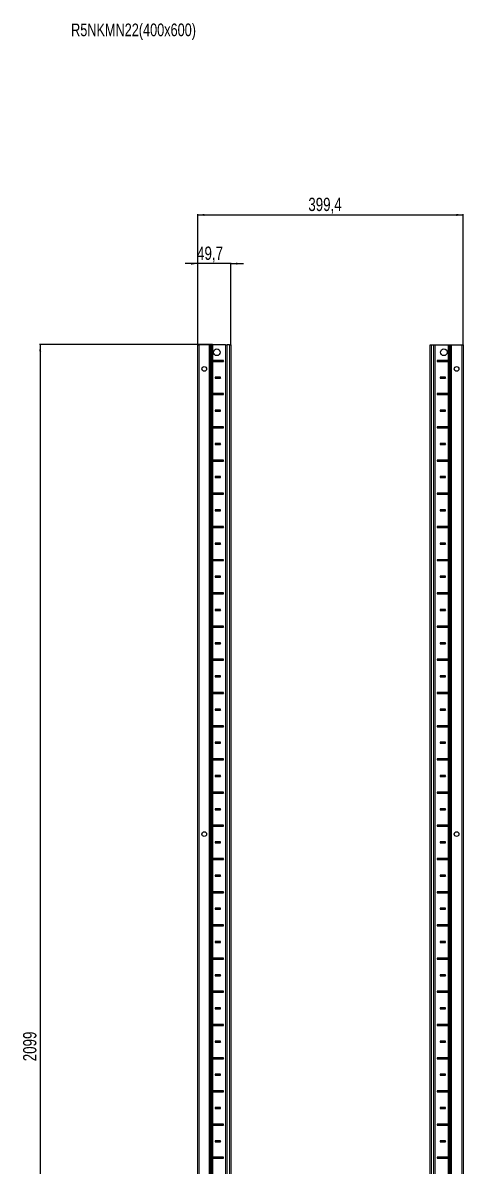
# Model space of a CAD drawing. Header units: millimetres. Extents: x -250 to 4825, y -1847 to 1577.
# Drawn here: x -250 to 412, y -144 to 1577 of the extents above; entities that cross this region are included whole.
import ezdxf

# ---------------------------------------------------------------- set-up
doc = ezdxf.new("R2010")
doc.units = ezdxf.units.MM
doc.layers.add('FORMAT', color=7, linetype='Continuous')
doc.styles.add('SLDTEXTSTYLE0', font='TXT', dxfattribs={"width": 0.75})
doc.dimstyles.new('SLDDIMSTYLE0', dxfattribs={"dimtxt": 20, "dimasz": 10, "dimexe": 0, "dimexo": 0.0625, "dimgap": 5, "dimtad": 2, "dimdec": 1, "dimrnd": 1e-09, "dimzin": 12, "dimdsep": 46, "dimtxsty": 'SLDTEXTSTYLE0', "dimsah": 1, "dimcen": 0.09, "dimadec": 0, "dimazin": 3, "dimtfac": 1, "dimtofl": 0, "dimtmove": 0, "dimatfit": 3, "dimfxl": 0, "dimfrac": 2, "dimtolj": 1, "dimtzin": 12, "dimarcsym": 0})
doc.dimstyles.new('SLDDIMSTYLE1', dxfattribs={"dimtxt": 20, "dimasz": 10, "dimexe": 0, "dimexo": 0.0625, "dimgap": 5, "dimtad": 2, "dimdec": 1, "dimrnd": 1e-09, "dimzin": 12, "dimdsep": 46, "dimtxsty": 'SLDTEXTSTYLE0', "dimsah": 1, "dimcen": 0.09, "dimadec": 0, "dimazin": 3, "dimtfac": 1, "dimtmove": 0, "dimatfit": 0, "dimfxl": 0, "dimfrac": 2, "dimtolj": 1, "dimtzin": 12, "dimarcsym": 0})

# ---------------------------------------------------------------- blocks, each defined once
blk = doc.blocks.new('_D')
at = {"layer": 'FORMAT'}
for p, q in [((35.2, 1092.8), (-225.3, 1092.8)), ((-224.3, 1092.8), (-224.3, -1006.2)), ((35.2, -1006.2), (-225.3, -1006.2))]:
    blk.add_line(p, q, dxfattribs=at)
for points in [[(-224.3, 1092.8), (-225.9, 1082.8), (-222.8, 1082.8)], [(-224.3, -1006.2), (-222.8, -996.2), (-225.9, -996.2)]]:
    blk.add_solid(points, dxfattribs=at)
at = {"layer": 'FORMAT', "insert": (-250.1, 13.7), "char_height": 20, "attachment_point": 1, "rotation": 90, "style": 'SLDTEXTSTYLE0'}
blk.add_mtext('2099', dxfattribs=at)
blk = doc.blocks.new('_D_1')
at = {"layer": 'FORMAT'}
for p, q in [((12.8, 1092.8), (12.8, 1289.2)), ((12.8, 1288.2), (412.2, 1288.2)), ((412.2, 1092.8), (412.2, 1289.2))]:
    blk.add_line(p, q, dxfattribs=at)
for points in [[(12.8, 1288.2), (22.8, 1286.6), (22.8, 1289.7)], [(412.2, 1288.2), (402.2, 1289.7), (402.2, 1286.6)]]:
    blk.add_solid(points, dxfattribs=at)
at = {"layer": 'FORMAT', "insert": (179.2, 1314), "char_height": 20, "attachment_point": 1, "style": 'SLDTEXTSTYLE0'}
blk.add_mtext('399,4', dxfattribs=at)
blk = doc.blocks.new('_D_2')
at = {"layer": 'FORMAT'}
for p, q in [((12.8, 1214.8), (-6.4, 1214.8)), ((12.8, 1092.8), (12.8, 1215.8)), ((62.5, 1214.8), (12.8, 1214.8)), ((62.5, 1092.8), (62.5, 1215.8)), ((62.5, 1214.8), (81.7, 1214.8))]:
    blk.add_line(p, q, dxfattribs=at)
for points in [[(12.8, 1214.8), (2.8, 1216.3), (2.8, 1213.2)], [(62.5, 1214.8), (72.5, 1213.2), (72.5, 1216.3)]]:
    blk.add_solid(points, dxfattribs=at)
at = {"layer": 'FORMAT', "insert": (11.8, 1240.5), "char_height": 20, "attachment_point": 1, "style": 'SLDTEXTSTYLE0'}
blk.add_mtext('49,7', dxfattribs=at)

msp = doc.modelspace()

# ---------------------------------------------------------------- linework, layer by layer
at = {"color": 7, "linetype": 'Continuous', "lineweight": 25}
for p, q in [((12.79, -1006.24), (12.79, 1092.76)), ((12.79, 1092.76), (14.79, 1092.76)), ((30.14, 1092.76), (14.79, 1092.76)), ((30.14, 1092.76), (30.79, 1092.76)), ((30.79, -1006.24), (30.79, 1092.76)), ((30.79, 1092.76), (31.38, 1092.76)), ((32.58, 1092.76), (31.38, 1092.76)), ((32.58, -1006.24), (32.58, 1092.76)), ((32.62, 1092.76), (32.58, 1092.76)), ((32.62, -1006.24), (32.62, 1092.76)), ((33.82, 1092.76), (32.62, 1092.76)), ((33.82, 1092.76), (35.24, 1092.76)), ((54.64, 1092.76), (35.24, 1092.76)), ((54.64, 1092.76), (55.29, 1092.76)), ((55.29, -1006.24), (55.29, 1092.76)), ((55.29, 1092.76), (57.29, 1092.76)), ((60.49, 1092.76), (57.29, 1092.76)), ((60.49, 1092.76), (62.49, 1092.76)), ((62.49, 1092.76), (62.49, -1006.24)), ((362.49, -1006.24), (362.49, 1092.76)), ((362.49, 1092.76), (364.49, 1092.76)), ((364.49, 1092.76), (367.69, 1092.76)), ((367.69, 1092.76), (369.69, 1092.76)), ((369.69, 1092.76), (369.69, -1006.24)), ((369.69, 1092.76), (370.34, 1092.76)), ((370.34, 1092.76), (389.74, 1092.76)), ((389.74, 1092.76), (391.16, 1092.76)), ((391.16, 1092.76), (392.36, 1092.76)), ((392.36, 1092.76), (392.36, -1006.24)), ((392.36, 1092.76), (392.4, 1092.76)), ((392.4, 1092.76), (392.4, -1006.24)), ((392.4, 1092.76), (393.6, 1092.76)), ((393.6, 1092.76), (394.19, 1092.76)), ((394.19, 1092.76), (394.19, -1006.24)), ((394.19, 1092.76), (394.84, 1092.76)), ((394.84, 1092.76), (410.19, 1092.76)), ((410.19, 1092.76), (412.19, 1092.76)), ((412.19, 1092.76), (412.19, -1006.24)), ((34.75, 1068.9), (34.75, 1067.61)), ((35.39, 1068.26), (34.75, 1068.9)), ((35.39, 1068.26), (34.75, 1067.61)), ((51.64, 1069.01), (35.24, 1069.01)), ((35.24, 1067.51), (51.64, 1067.51)), ((50.89, 1068.26), (35.39, 1068.26)), ((50.89, 1068.26), (51.64, 1069.01)), ((50.89, 1068.26), (51.64, 1067.51)), ((51.64, 1067.51), (51.64, 1069.01)), ((374.09, 1068.26), (373.34, 1069.01)), ((389.74, 1069.01), (373.34, 1069.01)), ((373.34, 1069.01), (373.34, 1067.51)), ((374.09, 1068.26), (373.34, 1067.51)), ((373.34, 1067.51), (389.74, 1067.51)), ((374.09, 1068.26), (389.59, 1068.26)), ((389.59, 1068.26), (390.23, 1068.9)), ((389.59, 1068.26), (390.23, 1067.61)), ((390.23, 1067.61), (390.23, 1068.9)), ((47.14, 1044.01), (39.14, 1044.01)), ((39.14, 1044.01), (39.14, 1042.51)), ((39.89, 1043.26), (39.14, 1044.01)), ((39.89, 1043.26), (39.14, 1042.51)), ((39.14, 1042.51), (47.14, 1042.51)), ((46.39, 1043.26), (39.89, 1043.26)), ((46.39, 1043.26), (47.14, 1044.01)), ((46.39, 1043.26), (47.14, 1042.51)), ((47.14, 1042.51), (47.14, 1044.01)), ((378.59, 1043.26), (377.84, 1044.01)), ((377.84, 1044.01), (377.84, 1042.51)), ((385.84, 1044.01), (377.84, 1044.01)), ((378.59, 1043.26), (377.84, 1042.51)), ((377.84, 1042.51), (385.84, 1042.51)), ((378.59, 1043.26), (385.09, 1043.26)), ((385.09, 1043.26), (385.84, 1044.01)), ((385.09, 1043.26), (385.84, 1042.51)), ((385.84, 1042.51), (385.84, 1044.01)), ((34.75, 1018.9), (34.75, 1017.61)), ((35.39, 1018.26), (34.75, 1018.9)), ((35.39, 1018.26), (34.75, 1017.61)), ((51.64, 1019.01), (35.24, 1019.01)), ((35.24, 1017.51), (51.64, 1017.51)), ((50.89, 1018.26), (35.39, 1018.26)), ((50.89, 1018.26), (51.64, 1019.01)), ((50.89, 1018.26), (51.64, 1017.51)), ((51.64, 1017.51), (51.64, 1019.01)), ((374.09, 1018.26), (373.34, 1019.01)), ((389.74, 1019.01), (373.34, 1019.01)), ((373.34, 1019.01), (373.34, 1017.51)), ((374.09, 1018.26), (373.34, 1017.51)), ((373.34, 1017.51), (389.74, 1017.51)), ((374.09, 1018.26), (389.59, 1018.26)), ((389.59, 1018.26), (390.23, 1018.9)), ((389.59, 1018.26), (390.23, 1017.61)), ((390.23, 1017.61), (390.23, 1018.9)), ((47.14, 994.01), (39.14, 994.01)), ((39.14, 994.01), (39.14, 992.51)), ((39.89, 993.26), (39.14, 994.01)), ((39.89, 993.26), (39.14, 992.51)), ((39.14, 992.51), (47.14, 992.51)), ((46.39, 993.26), (39.89, 993.26)), ((46.39, 993.26), (47.14, 994.01)), ((46.39, 993.26), (47.14, 992.51)), ((47.14, 992.51), (47.14, 994.01)), ((378.59, 993.26), (377.84, 994.01)), ((377.84, 994.01), (377.84, 992.51)), ((385.84, 994.01), (377.84, 994.01)), ((378.59, 993.26), (377.84, 992.51)), ((377.84, 992.51), (385.84, 992.51)), ((378.59, 993.26), (385.09, 993.26)), ((385.09, 993.26), (385.84, 994.01)), ((385.09, 993.26), (385.84, 992.51)), ((385.84, 992.51), (385.84, 994.01)), ((34.75, 968.9), (34.75, 967.61)), ((35.39, 968.26), (34.75, 968.9)), ((35.39, 968.26), (34.75, 967.61)), ((51.64, 969.01), (35.24, 969.01)), ((35.24, 967.51), (51.64, 967.51)), ((50.89, 968.26), (35.39, 968.26)), ((50.89, 968.26), (51.64, 969.01)), ((50.89, 968.26), (51.64, 967.51)), ((51.64, 967.51), (51.64, 969.01)), ((374.09, 968.26), (373.34, 969.01)), ((389.74, 969.01), (373.34, 969.01)), ((373.34, 969.01), (373.34, 967.51)), ((374.09, 968.26), (373.34, 967.51)), ((373.34, 967.51), (389.74, 967.51)), ((374.09, 968.26), (389.59, 968.26)), ((389.59, 968.26), (390.23, 968.9)), ((389.59, 968.26), (390.23, 967.61)), ((390.23, 967.61), (390.23, 968.9)), ((47.14, 944.01), (39.14, 944.01)), ((39.14, 944.01), (39.14, 942.51)), ((39.89, 943.26), (39.14, 944.01)), ((39.89, 943.26), (39.14, 942.51)), ((39.14, 942.51), (47.14, 942.51)), ((46.39, 943.26), (39.89, 943.26)), ((46.39, 943.26), (47.14, 944.01)), ((46.39, 943.26), (47.14, 942.51)), ((47.14, 942.51), (47.14, 944.01)), ((378.59, 943.26), (377.84, 944.01)), ((385.84, 944.01), (377.84, 944.01)), ((377.84, 944.01), (377.84, 942.51)), ((378.59, 943.26), (377.84, 942.51)), ((377.84, 942.51), (385.84, 942.51)), ((378.59, 943.26), (385.09, 943.26)), ((385.09, 943.26), (385.84, 944.01)), ((385.09, 943.26), (385.84, 942.51)), ((385.84, 942.51), (385.84, 944.01)), ((34.75, 918.9), (34.75, 917.61)), ((35.39, 918.26), (34.75, 918.9)), ((35.39, 918.26), (34.75, 917.61)), ((51.64, 919.01), (35.24, 919.01)), ((35.24, 917.51), (51.64, 917.51)), ((50.89, 918.26), (35.39, 918.26)), ((50.89, 918.26), (51.64, 919.01)), ((50.89, 918.26), (51.64, 917.51)), ((51.64, 917.51), (51.64, 919.01)), ((374.09, 918.26), (373.34, 919.01)), ((373.34, 919.01), (373.34, 917.51)), ((389.74, 919.01), (373.34, 919.01)), ((374.09, 918.26), (373.34, 917.51)), ((373.34, 917.51), (389.74, 917.51)), ((374.09, 918.26), (389.59, 918.26)), ((389.59, 918.26), (390.23, 918.9)), ((389.59, 918.26), (390.23, 917.61)), ((390.23, 917.61), (390.23, 918.9)), ((47.14, 894.01), (39.14, 894.01)), ((39.14, 894.01), (39.14, 892.51)), ((39.89, 893.26), (39.14, 894.01)), ((39.89, 893.26), (39.14, 892.51)), ((39.14, 892.51), (47.14, 892.51)), ((46.39, 893.26), (39.89, 893.26)), ((46.39, 893.26), (47.14, 894.01)), ((46.39, 893.26), (47.14, 892.51)), ((47.14, 892.51), (47.14, 894.01)), ((385.84, 894.01), (377.84, 894.01)), ((377.84, 894.01), (377.84, 892.51)), ((378.59, 893.26), (377.84, 894.01)), ((378.59, 893.26), (377.84, 892.51)), ((377.84, 892.51), (385.84, 892.51)), ((378.59, 893.26), (385.09, 893.26)), ((385.09, 893.26), (385.84, 894.01)), ((385.09, 893.26), (385.84, 892.51)), ((385.84, 892.51), (385.84, 894.01)), ((34.75, 868.9), (34.75, 867.61)), ((35.39, 868.26), (34.75, 868.9)), ((35.39, 868.26), (34.75, 867.61)), ((51.64, 869.01), (35.24, 869.01)), ((35.24, 867.51), (51.64, 867.51)), ((50.89, 868.26), (35.39, 868.26)), ((50.89, 868.26), (51.64, 869.01)), ((50.89, 868.26), (51.64, 867.51)), ((51.64, 867.51), (51.64, 869.01)), ((374.09, 868.26), (373.34, 869.01)), ((389.74, 869.01), (373.34, 869.01)), ((373.34, 869.01), (373.34, 867.51)), ((374.09, 868.26), (373.34, 867.51)), ((373.34, 867.51), (389.74, 867.51)), ((374.09, 868.26), (389.59, 868.26)), ((389.59, 868.26), (390.23, 868.9)), ((389.59, 868.26), (390.23, 867.61)), ((390.23, 867.61), (390.23, 868.9)), ((47.14, 844.01), (39.14, 844.01)), ((39.14, 844.01), (39.14, 842.51)), ((39.89, 843.26), (39.14, 844.01)), ((46.39, 843.26), (47.14, 844.01)), ((47.14, 842.51), (47.14, 844.01)), ((378.59, 843.26), (377.84, 844.01)), ((385.84, 844.01), (377.84, 844.01)), ((377.84, 844.01), (377.84, 842.51)), ((385.09, 843.26), (385.84, 844.01)), ((385.84, 842.51), (385.84, 844.01)), ((39.89, 843.26), (39.14, 842.51)), ((39.14, 842.51), (47.14, 842.51)), ((46.39, 843.26), (39.89, 843.26)), ((46.39, 843.26), (47.14, 842.51)), ((378.59, 843.26), (377.84, 842.51)), ((377.84, 842.51), (385.84, 842.51)), ((378.59, 843.26), (385.09, 843.26)), ((385.09, 843.26), (385.84, 842.51)), ((34.75, 818.9), (34.75, 817.61)), ((35.39, 818.26), (34.75, 818.9)), ((35.39, 818.26), (34.75, 817.61)), ((51.64, 819.01), (35.24, 819.01)), ((35.24, 817.51), (51.64, 817.51)), ((50.89, 818.26), (35.39, 818.26)), ((50.89, 818.26), (51.64, 819.01)), ((50.89, 818.26), (51.64, 817.51)), ((51.64, 817.51), (51.64, 819.01)), ((389.74, 819.01), (373.34, 819.01)), ((373.34, 819.01), (373.34, 817.51)), ((374.09, 818.26), (373.34, 819.01)), ((374.09, 818.26), (373.34, 817.51)), ((373.34, 817.51), (389.74, 817.51)), ((374.09, 818.26), (389.59, 818.26)), ((389.59, 818.26), (390.23, 818.9)), ((389.59, 818.26), (390.23, 817.61)), ((390.23, 817.61), (390.23, 818.9)), ((47.14, 794.01), (39.14, 794.01)), ((39.14, 794.01), (39.14, 792.51)), ((39.89, 793.26), (39.14, 794.01)), ((39.89, 793.26), (39.14, 792.51)), ((39.14, 792.51), (47.14, 792.51)), ((46.39, 793.26), (39.89, 793.26)), ((46.39, 793.26), (47.14, 794.01)), ((46.39, 793.26), (47.14, 792.51)), ((47.14, 792.51), (47.14, 794.01)), ((385.84, 794.01), (377.84, 794.01)), ((377.84, 794.01), (377.84, 792.51)), ((378.59, 793.26), (377.84, 794.01)), ((378.59, 793.26), (377.84, 792.51)), ((377.84, 792.51), (385.84, 792.51)), ((378.59, 793.26), (385.09, 793.26)), ((385.09, 793.26), (385.84, 794.01)), ((385.09, 793.26), (385.84, 792.51)), ((385.84, 792.51), (385.84, 794.01)), ((34.75, 768.9), (34.75, 767.61)), ((35.39, 768.26), (34.75, 768.9)), ((35.39, 768.26), (34.75, 767.61)), ((51.64, 769.01), (35.24, 769.01)), ((35.24, 767.51), (51.64, 767.51)), ((50.89, 768.26), (35.39, 768.26)), ((50.89, 768.26), (51.64, 769.01)), ((50.89, 768.26), (51.64, 767.51)), ((51.64, 767.51), (51.64, 769.01)), ((389.74, 769.01), (373.34, 769.01)), ((373.34, 769.01), (373.34, 767.51)), ((374.09, 768.26), (373.34, 769.01)), ((374.09, 768.26), (373.34, 767.51)), ((373.34, 767.51), (389.74, 767.51)), ((374.09, 768.26), (389.59, 768.26)), ((389.59, 768.26), (390.23, 768.9)), ((389.59, 768.26), (390.23, 767.61)), ((390.23, 767.61), (390.23, 768.9)), ((47.14, 744.01), (39.14, 744.01)), ((39.14, 744.01), (39.14, 742.51)), ((39.89, 743.26), (39.14, 744.01)), ((39.89, 743.26), (39.14, 742.51)), ((39.14, 742.51), (47.14, 742.51)), ((46.39, 743.26), (39.89, 743.26)), ((46.39, 743.26), (47.14, 744.01)), ((46.39, 743.26), (47.14, 742.51)), ((47.14, 742.51), (47.14, 744.01)), ((385.84, 744.01), (377.84, 744.01)), ((377.84, 744.01), (377.84, 742.51)), ((378.59, 743.26), (377.84, 744.01)), ((378.59, 743.26), (377.84, 742.51)), ((377.84, 742.51), (385.84, 742.51)), ((378.59, 743.26), (385.09, 743.26)), ((385.09, 743.26), (385.84, 744.01)), ((385.09, 743.26), (385.84, 742.51)), ((385.84, 742.51), (385.84, 744.01)), ((34.75, 718.9), (34.75, 717.61)), ((35.39, 718.26), (34.75, 718.9)), ((35.39, 718.26), (34.75, 717.61)), ((51.64, 719.01), (35.24, 719.01)), ((35.24, 717.51), (51.64, 717.51)), ((50.89, 718.26), (35.39, 718.26)), ((50.89, 718.26), (51.64, 719.01)), ((50.89, 718.26), (51.64, 717.51)), ((51.64, 717.51), (51.64, 719.01)), ((389.74, 719.01), (373.34, 719.01)), ((373.34, 719.01), (373.34, 717.51)), ((374.09, 718.26), (373.34, 719.01)), ((374.09, 718.26), (373.34, 717.51)), ((373.34, 717.51), (389.74, 717.51)), ((374.09, 718.26), (389.59, 718.26)), ((389.59, 718.26), (390.23, 718.9)), ((389.59, 718.26), (390.23, 717.61)), ((390.23, 717.61), (390.23, 718.9)), ((47.14, 694.01), (39.14, 694.01)), ((39.14, 694.01), (39.14, 692.51)), ((39.89, 693.26), (39.14, 694.01)), ((39.89, 693.26), (39.14, 692.51)), ((39.14, 692.51), (47.14, 692.51)), ((46.39, 693.26), (39.89, 693.26)), ((46.39, 693.26), (47.14, 694.01)), ((46.39, 693.26), (47.14, 692.51)), ((47.14, 692.51), (47.14, 694.01)), ((385.84, 694.01), (377.84, 694.01)), ((377.84, 694.01), (377.84, 692.51)), ((378.59, 693.26), (377.84, 694.01)), ((378.59, 693.26), (377.84, 692.51)), ((377.84, 692.51), (385.84, 692.51)), ((378.59, 693.26), (385.09, 693.26)), ((385.09, 693.26), (385.84, 694.01)), ((385.09, 693.26), (385.84, 692.51)), ((385.84, 692.51), (385.84, 694.01)), ((34.75, 668.9), (34.75, 667.61)), ((35.39, 668.26), (34.75, 668.9)), ((35.39, 668.26), (34.75, 667.61)), ((51.64, 669.01), (35.24, 669.01)), ((35.24, 667.51), (51.64, 667.51)), ((50.89, 668.26), (35.39, 668.26)), ((50.89, 668.26), (51.64, 669.01)), ((50.89, 668.26), (51.64, 667.51)), ((51.64, 667.51), (51.64, 669.01)), ((389.74, 669.01), (373.34, 669.01)), ((373.34, 669.01), (373.34, 667.51)), ((374.09, 668.26), (373.34, 669.01)), ((374.09, 668.26), (373.34, 667.51)), ((373.34, 667.51), (389.74, 667.51)), ((374.09, 668.26), (389.59, 668.26)), ((389.59, 668.26), (390.23, 668.9)), ((389.59, 668.26), (390.23, 667.61)), ((390.23, 667.61), (390.23, 668.9)), ((47.14, 644.01), (39.14, 644.01)), ((39.14, 644.01), (39.14, 642.51)), ((39.89, 643.26), (39.14, 644.01)), ((39.89, 643.26), (39.14, 642.51)), ((39.14, 642.51), (47.14, 642.51)), ((46.39, 643.26), (39.89, 643.26)), ((46.39, 643.26), (47.14, 644.01)), ((46.39, 643.26), (47.14, 642.51)), ((47.14, 642.51), (47.14, 644.01)), ((385.84, 644.01), (377.84, 644.01)), ((377.84, 644.01), (377.84, 642.51)), ((378.59, 643.26), (377.84, 644.01)), ((378.59, 643.26), (377.84, 642.51)), ((377.84, 642.51), (385.84, 642.51)), ((378.59, 643.26), (385.09, 643.26)), ((385.09, 643.26), (385.84, 644.01)), ((385.09, 643.26), (385.84, 642.51)), ((385.84, 642.51), (385.84, 644.01)), ((34.75, 618.9), (34.75, 617.61)), ((35.39, 618.26), (34.75, 618.9)), ((35.39, 618.26), (34.75, 617.61)), ((51.64, 619.01), (35.24, 619.01)), ((35.24, 617.51), (51.64, 617.51)), ((50.89, 618.26), (35.39, 618.26)), ((50.89, 618.26), (51.64, 619.01)), ((50.89, 618.26), (51.64, 617.51)), ((51.64, 617.51), (51.64, 619.01)), ((389.74, 619.01), (373.34, 619.01)), ((373.34, 619.01), (373.34, 617.51)), ((374.09, 618.26), (373.34, 619.01)), ((374.09, 618.26), (373.34, 617.51)), ((373.34, 617.51), (389.74, 617.51)), ((374.09, 618.26), (389.59, 618.26)), ((389.59, 618.26), (390.23, 618.9)), ((389.59, 618.26), (390.23, 617.61)), ((390.23, 617.61), (390.23, 618.9)), ((47.14, 594.01), (39.14, 594.01)), ((39.14, 594.01), (39.14, 592.51)), ((39.89, 593.26), (39.14, 594.01)), ((39.89, 593.26), (39.14, 592.51)), ((39.14, 592.51), (47.14, 592.51)), ((46.39, 593.26), (39.89, 593.26)), ((46.39, 593.26), (47.14, 594.01)), ((46.39, 593.26), (47.14, 592.51)), ((47.14, 592.51), (47.14, 594.01)), ((385.84, 594.01), (377.84, 594.01)), ((377.84, 594.01), (377.84, 592.51)), ((378.59, 593.26), (377.84, 594.01)), ((378.59, 593.26), (377.84, 592.51)), ((377.84, 592.51), (385.84, 592.51)), ((378.59, 593.26), (385.09, 593.26)), ((385.09, 593.26), (385.84, 594.01)), ((385.09, 593.26), (385.84, 592.51)), ((385.84, 592.51), (385.84, 594.01)), ((34.75, 568.9), (34.75, 567.61)), ((35.39, 568.26), (34.75, 568.9)), ((35.39, 568.26), (34.75, 567.61)), ((51.64, 569.01), (35.24, 569.01)), ((50.89, 568.26), (35.39, 568.26)), ((50.89, 568.26), (51.64, 569.01)), ((50.89, 568.26), (51.64, 567.51)), ((51.64, 567.51), (51.64, 569.01)), ((389.74, 569.01), (373.34, 569.01)), ((373.34, 569.01), (373.34, 567.51)), ((374.09, 568.26), (373.34, 569.01)), ((374.09, 568.26), (373.34, 567.51)), ((374.09, 568.26), (389.59, 568.26)), ((389.59, 568.26), (390.23, 568.9)), ((389.59, 568.26), (390.23, 567.61)), ((390.23, 567.61), (390.23, 568.9)), ((35.24, 567.51), (51.64, 567.51)), ((373.34, 567.51), (389.74, 567.51)), ((47.14, 544.01), (39.14, 544.01)), ((39.14, 544.01), (39.14, 542.51)), ((39.89, 543.26), (39.14, 544.01)), ((39.89, 543.26), (39.14, 542.51)), ((39.14, 542.51), (47.14, 542.51)), ((46.39, 543.26), (39.89, 543.26)), ((46.39, 543.26), (47.14, 544.01)), ((46.39, 543.26), (47.14, 542.51)), ((47.14, 542.51), (47.14, 544.01)), ((385.84, 544.01), (377.84, 544.01)), ((377.84, 544.01), (377.84, 542.51)), ((378.59, 543.26), (377.84, 544.01)), ((378.59, 543.26), (377.84, 542.51)), ((377.84, 542.51), (385.84, 542.51)), ((378.59, 543.26), (385.09, 543.26)), ((385.09, 543.26), (385.84, 544.01)), ((385.09, 543.26), (385.84, 542.51)), ((385.84, 542.51), (385.84, 544.01)), ((34.75, 518.9), (34.75, 517.61)), ((35.39, 518.26), (34.75, 518.9)), ((35.39, 518.26), (34.75, 517.61)), ((51.64, 519.01), (35.24, 519.01)), ((35.24, 517.51), (51.64, 517.51)), ((50.89, 518.26), (35.39, 518.26)), ((50.89, 518.26), (51.64, 519.01)), ((50.89, 518.26), (51.64, 517.51)), ((51.64, 517.51), (51.64, 519.01)), ((389.74, 519.01), (373.34, 519.01)), ((373.34, 519.01), (373.34, 517.51)), ((374.09, 518.26), (373.34, 519.01)), ((374.09, 518.26), (373.34, 517.51)), ((373.34, 517.51), (389.74, 517.51)), ((374.09, 518.26), (389.59, 518.26)), ((389.59, 518.26), (390.23, 518.9)), ((389.59, 518.26), (390.23, 517.61)), ((390.23, 517.61), (390.23, 518.9)), ((47.14, 494.01), (39.14, 494.01)), ((39.14, 494.01), (39.14, 492.51)), ((39.89, 493.26), (39.14, 494.01)), ((39.89, 493.26), (39.14, 492.51)), ((39.14, 492.51), (47.14, 492.51)), ((46.39, 493.26), (39.89, 493.26)), ((46.39, 493.26), (47.14, 494.01)), ((46.39, 493.26), (47.14, 492.51)), ((47.14, 492.51), (47.14, 494.01)), ((385.84, 494.01), (377.84, 494.01)), ((377.84, 494.01), (377.84, 492.51)), ((378.59, 493.26), (377.84, 494.01)), ((378.59, 493.26), (377.84, 492.51)), ((377.84, 492.51), (385.84, 492.51)), ((378.59, 493.26), (385.09, 493.26)), ((385.09, 493.26), (385.84, 494.01)), ((385.09, 493.26), (385.84, 492.51)), ((385.84, 492.51), (385.84, 494.01)), ((34.75, 468.9), (34.75, 467.61)), ((35.39, 468.26), (34.75, 468.9)), ((35.39, 468.26), (34.75, 467.61)), ((51.64, 469.01), (35.24, 469.01)), ((35.24, 467.51), (51.64, 467.51)), ((50.89, 468.26), (35.39, 468.26)), ((50.89, 468.26), (51.64, 469.01)), ((50.89, 468.26), (51.64, 467.51)), ((51.64, 467.51), (51.64, 469.01)), ((389.74, 469.01), (373.34, 469.01)), ((373.34, 469.01), (373.34, 467.51)), ((374.09, 468.26), (373.34, 469.01)), ((374.09, 468.26), (373.34, 467.51)), ((373.34, 467.51), (389.74, 467.51)), ((374.09, 468.26), (389.59, 468.26)), ((389.59, 468.26), (390.23, 468.9)), ((389.59, 468.26), (390.23, 467.61)), ((390.23, 467.61), (390.23, 468.9)), ((47.14, 444.01), (39.14, 444.01)), ((39.14, 444.01), (39.14, 442.51)), ((39.89, 443.26), (39.14, 444.01)), ((39.89, 443.26), (39.14, 442.51)), ((39.14, 442.51), (47.14, 442.51)), ((46.39, 443.26), (39.89, 443.26)), ((46.39, 443.26), (47.14, 444.01)), ((46.39, 443.26), (47.14, 442.51)), ((47.14, 442.51), (47.14, 444.01)), ((385.84, 444.01), (377.84, 444.01)), ((377.84, 444.01), (377.84, 442.51)), ((378.59, 443.26), (377.84, 444.01)), ((378.59, 443.26), (377.84, 442.51)), ((377.84, 442.51), (385.84, 442.51)), ((378.59, 443.26), (385.09, 443.26)), ((385.09, 443.26), (385.84, 444.01)), ((385.09, 443.26), (385.84, 442.51)), ((385.84, 442.51), (385.84, 444.01)), ((34.75, 418.9), (34.75, 417.61)), ((35.39, 418.26), (34.75, 418.9)), ((35.39, 418.26), (34.75, 417.61)), ((51.64, 419.01), (35.24, 419.01)), ((35.24, 417.51), (51.64, 417.51)), ((50.89, 418.26), (35.39, 418.26)), ((50.89, 418.26), (51.64, 419.01)), ((50.89, 418.26), (51.64, 417.51)), ((51.64, 417.51), (51.64, 419.01)), ((389.74, 419.01), (373.34, 419.01)), ((373.34, 419.01), (373.34, 417.51)), ((374.09, 418.26), (373.34, 419.01)), ((374.09, 418.26), (373.34, 417.51)), ((373.34, 417.51), (389.74, 417.51)), ((374.09, 418.26), (389.59, 418.26)), ((389.59, 418.26), (390.23, 418.9)), ((389.59, 418.26), (390.23, 417.61)), ((390.23, 417.61), (390.23, 418.9)), ((47.14, 394.01), (39.14, 394.01)), ((39.14, 394.01), (39.14, 392.51)), ((39.89, 393.26), (39.14, 394.01)), ((39.89, 393.26), (39.14, 392.51)), ((39.14, 392.51), (47.14, 392.51)), ((46.39, 393.26), (39.89, 393.26)), ((46.39, 393.26), (47.14, 394.01)), ((46.39, 393.26), (47.14, 392.51)), ((47.14, 392.51), (47.14, 394.01)), ((385.84, 394.01), (377.84, 394.01)), ((377.84, 394.01), (377.84, 392.51)), ((378.59, 393.26), (377.84, 394.01)), ((378.59, 393.26), (377.84, 392.51)), ((377.84, 392.51), (385.84, 392.51)), ((378.59, 393.26), (385.09, 393.26)), ((385.09, 393.26), (385.84, 394.01)), ((385.09, 393.26), (385.84, 392.51)), ((385.84, 392.51), (385.84, 394.01)), ((34.75, 368.9), (34.75, 367.61)), ((35.39, 368.26), (34.75, 368.9)), ((35.39, 368.26), (34.75, 367.61)), ((51.64, 369.01), (35.24, 369.01)), ((35.24, 367.51), (51.64, 367.51)), ((50.89, 368.26), (35.39, 368.26)), ((50.89, 368.26), (51.64, 369.01)), ((50.89, 368.26), (51.64, 367.51)), ((51.64, 367.51), (51.64, 369.01)), ((389.74, 369.01), (373.34, 369.01)), ((373.34, 369.01), (373.34, 367.51)), ((374.09, 368.26), (373.34, 369.01)), ((374.09, 368.26), (373.34, 367.51)), ((373.34, 367.51), (389.74, 367.51)), ((374.09, 368.26), (389.59, 368.26)), ((389.59, 368.26), (390.23, 368.9)), ((389.59, 368.26), (390.23, 367.61)), ((390.23, 367.61), (390.23, 368.9)), ((47.14, 344.01), (39.14, 344.01)), ((39.14, 344.01), (39.14, 342.51)), ((39.89, 343.26), (39.14, 344.01)), ((39.89, 343.26), (39.14, 342.51)), ((39.14, 342.51), (47.14, 342.51)), ((46.39, 343.26), (39.89, 343.26)), ((46.39, 343.26), (47.14, 344.01)), ((46.39, 343.26), (47.14, 342.51)), ((47.14, 342.51), (47.14, 344.01)), ((385.84, 344.01), (377.84, 344.01)), ((377.84, 344.01), (377.84, 342.51)), ((378.59, 343.26), (377.84, 344.01)), ((378.59, 343.26), (377.84, 342.51)), ((377.84, 342.51), (385.84, 342.51)), ((378.59, 343.26), (385.09, 343.26)), ((385.09, 343.26), (385.84, 344.01)), ((385.09, 343.26), (385.84, 342.51)), ((385.84, 342.51), (385.84, 344.01)), ((34.75, 318.9), (34.75, 317.61)), ((35.39, 318.26), (34.75, 318.9)), ((35.39, 318.26), (34.75, 317.61)), ((51.64, 319.01), (35.24, 319.01)), ((35.24, 317.51), (51.64, 317.51)), ((50.89, 318.26), (35.39, 318.26)), ((50.89, 318.26), (51.64, 319.01)), ((50.89, 318.26), (51.64, 317.51)), ((51.64, 317.51), (51.64, 319.01)), ((389.74, 319.01), (373.34, 319.01)), ((373.34, 319.01), (373.34, 317.51)), ((374.09, 318.26), (373.34, 319.01)), ((374.09, 318.26), (373.34, 317.51)), ((373.34, 317.51), (389.74, 317.51)), ((374.09, 318.26), (389.59, 318.26)), ((389.59, 318.26), (390.23, 318.9)), ((389.59, 318.26), (390.23, 317.61)), ((390.23, 317.61), (390.23, 318.9)), ((47.14, 294.01), (39.14, 294.01)), ((39.14, 294.01), (39.14, 292.51)), ((39.89, 293.26), (39.14, 294.01)), ((39.89, 293.26), (39.14, 292.51)), ((46.39, 293.26), (39.89, 293.26)), ((46.39, 293.26), (47.14, 294.01)), ((46.39, 293.26), (47.14, 292.51)), ((47.14, 292.51), (47.14, 294.01)), ((385.84, 294.01), (377.84, 294.01)), ((377.84, 294.01), (377.84, 292.51)), ((378.59, 293.26), (377.84, 294.01)), ((378.59, 293.26), (377.84, 292.51)), ((378.59, 293.26), (385.09, 293.26)), ((385.09, 293.26), (385.84, 294.01)), ((385.09, 293.26), (385.84, 292.51)), ((385.84, 292.51), (385.84, 294.01)), ((39.14, 292.51), (47.14, 292.51)), ((377.84, 292.51), (385.84, 292.51)), ((34.75, 268.9), (34.75, 267.61)), ((35.39, 268.26), (34.75, 268.9)), ((35.39, 268.26), (34.75, 267.61)), ((51.64, 269.01), (35.24, 269.01)), ((35.24, 267.51), (51.64, 267.51)), ((50.89, 268.26), (35.39, 268.26)), ((50.89, 268.26), (51.64, 269.01)), ((50.89, 268.26), (51.64, 267.51)), ((51.64, 267.51), (51.64, 269.01)), ((389.74, 269.01), (373.34, 269.01)), ((373.34, 269.01), (373.34, 267.51)), ((374.09, 268.26), (373.34, 269.01)), ((374.09, 268.26), (373.34, 267.51)), ((373.34, 267.51), (389.74, 267.51)), ((374.09, 268.26), (389.59, 268.26)), ((389.59, 268.26), (390.23, 268.9)), ((389.59, 268.26), (390.23, 267.61)), ((390.23, 267.61), (390.23, 268.9)), ((47.14, 244.01), (39.14, 244.01)), ((39.14, 244.01), (39.14, 242.51)), ((39.89, 243.26), (39.14, 244.01)), ((39.89, 243.26), (39.14, 242.51)), ((39.14, 242.51), (47.14, 242.51)), ((46.39, 243.26), (39.89, 243.26)), ((46.39, 243.26), (47.14, 244.01)), ((46.39, 243.26), (47.14, 242.51)), ((47.14, 242.51), (47.14, 244.01)), ((385.84, 244.01), (377.84, 244.01)), ((377.84, 244.01), (377.84, 242.51)), ((378.59, 243.26), (377.84, 244.01)), ((378.59, 243.26), (377.84, 242.51)), ((377.84, 242.51), (385.84, 242.51)), ((378.59, 243.26), (385.09, 243.26)), ((385.09, 243.26), (385.84, 244.01)), ((385.09, 243.26), (385.84, 242.51)), ((385.84, 242.51), (385.84, 244.01)), ((34.75, 218.9), (34.75, 217.61)), ((35.39, 218.26), (34.75, 218.9)), ((35.39, 218.26), (34.75, 217.61)), ((51.64, 219.01), (35.24, 219.01)), ((35.24, 217.51), (51.64, 217.51)), ((50.89, 218.26), (35.39, 218.26)), ((50.89, 218.26), (51.64, 219.01)), ((50.89, 218.26), (51.64, 217.51)), ((51.64, 217.51), (51.64, 219.01)), ((389.74, 219.01), (373.34, 219.01)), ((373.34, 219.01), (373.34, 217.51)), ((374.09, 218.26), (373.34, 219.01)), ((374.09, 218.26), (373.34, 217.51)), ((373.34, 217.51), (389.74, 217.51)), ((374.09, 218.26), (389.59, 218.26)), ((389.59, 218.26), (390.23, 218.9)), ((389.59, 218.26), (390.23, 217.61)), ((390.23, 217.61), (390.23, 218.9)), ((47.14, 194.01), (39.14, 194.01)), ((39.14, 194.01), (39.14, 192.51)), ((39.89, 193.26), (39.14, 194.01)), ((39.89, 193.26), (39.14, 192.51)), ((39.14, 192.51), (47.14, 192.51)), ((46.39, 193.26), (39.89, 193.26)), ((46.39, 193.26), (47.14, 194.01)), ((46.39, 193.26), (47.14, 192.51)), ((47.14, 192.51), (47.14, 194.01)), ((385.84, 194.01), (377.84, 194.01)), ((377.84, 194.01), (377.84, 192.51)), ((378.59, 193.26), (377.84, 194.01)), ((378.59, 193.26), (377.84, 192.51)), ((377.84, 192.51), (385.84, 192.51)), ((378.59, 193.26), (385.09, 193.26)), ((385.09, 193.26), (385.84, 194.01)), ((385.09, 193.26), (385.84, 192.51)), ((385.84, 192.51), (385.84, 194.01)), ((34.75, 168.9), (34.75, 167.61)), ((35.39, 168.26), (34.75, 168.9)), ((35.39, 168.26), (34.75, 167.61)), ((51.64, 169.01), (35.24, 169.01)), ((35.24, 167.51), (51.64, 167.51)), ((50.89, 168.26), (35.39, 168.26)), ((50.89, 168.26), (51.64, 169.01)), ((50.89, 168.26), (51.64, 167.51)), ((51.64, 167.51), (51.64, 169.01)), ((389.74, 169.01), (373.34, 169.01)), ((373.34, 169.01), (373.34, 167.51)), ((374.09, 168.26), (373.34, 169.01)), ((374.09, 168.26), (373.34, 167.51)), ((373.34, 167.51), (389.74, 167.51)), ((374.09, 168.26), (389.59, 168.26)), ((389.59, 168.26), (390.23, 168.9)), ((389.59, 168.26), (390.23, 167.61)), ((390.23, 167.61), (390.23, 168.9)), ((47.14, 144.01), (39.14, 144.01)), ((39.14, 144.01), (39.14, 142.51)), ((39.89, 143.26), (39.14, 144.01)), ((39.89, 143.26), (39.14, 142.51)), ((39.14, 142.51), (47.14, 142.51)), ((46.39, 143.26), (39.89, 143.26)), ((46.39, 143.26), (47.14, 144.01)), ((46.39, 143.26), (47.14, 142.51)), ((47.14, 142.51), (47.14, 144.01)), ((385.84, 144.01), (377.84, 144.01)), ((377.84, 144.01), (377.84, 142.51)), ((378.59, 143.26), (377.84, 144.01)), ((378.59, 143.26), (377.84, 142.51)), ((377.84, 142.51), (385.84, 142.51)), ((378.59, 143.26), (385.09, 143.26)), ((385.09, 143.26), (385.84, 144.01)), ((385.09, 143.26), (385.84, 142.51)), ((385.84, 142.51), (385.84, 144.01)), ((34.75, 118.9), (34.75, 117.61)), ((35.39, 118.26), (34.75, 118.9)), ((35.39, 118.26), (34.75, 117.61)), ((51.64, 119.01), (35.24, 119.01)), ((35.24, 117.51), (51.64, 117.51)), ((50.89, 118.26), (35.39, 118.26)), ((50.89, 118.26), (51.64, 119.01)), ((50.89, 118.26), (51.64, 117.51)), ((51.64, 117.51), (51.64, 119.01)), ((389.74, 119.01), (373.34, 119.01)), ((373.34, 119.01), (373.34, 117.51)), ((374.09, 118.26), (373.34, 119.01)), ((374.09, 118.26), (373.34, 117.51)), ((373.34, 117.51), (389.74, 117.51)), ((374.09, 118.26), (389.59, 118.26)), ((389.59, 118.26), (390.23, 118.9)), ((389.59, 118.26), (390.23, 117.61)), ((390.23, 117.61), (390.23, 118.9)), ((47.14, 94.01), (39.14, 94.01)), ((39.14, 94.01), (39.14, 92.51)), ((39.89, 93.26), (39.14, 94.01)), ((39.89, 93.26), (39.14, 92.51)), ((39.14, 92.51), (47.14, 92.51)), ((46.39, 93.26), (39.89, 93.26)), ((46.39, 93.26), (47.14, 94.01)), ((46.39, 93.26), (47.14, 92.51)), ((47.14, 92.51), (47.14, 94.01)), ((385.84, 94.01), (377.84, 94.01)), ((377.84, 94.01), (377.84, 92.51)), ((378.59, 93.26), (377.84, 94.01)), ((378.59, 93.26), (377.84, 92.51)), ((377.84, 92.51), (385.84, 92.51)), ((378.59, 93.26), (385.09, 93.26)), ((385.09, 93.26), (385.84, 94.01)), ((385.09, 93.26), (385.84, 92.51)), ((385.84, 92.51), (385.84, 94.01)), ((34.75, 68.9), (34.75, 67.61)), ((35.39, 68.26), (34.75, 68.9)), ((51.64, 69.01), (35.24, 69.01)), ((50.89, 68.26), (51.64, 69.01)), ((51.64, 67.51), (51.64, 69.01)), ((389.74, 69.01), (373.34, 69.01)), ((373.34, 69.01), (373.34, 67.51)), ((374.09, 68.26), (373.34, 69.01)), ((389.59, 68.26), (390.23, 68.9)), ((390.23, 67.61), (390.23, 68.9)), ((35.39, 68.26), (34.75, 67.61)), ((35.24, 67.51), (51.64, 67.51)), ((50.89, 68.26), (35.39, 68.26)), ((50.89, 68.26), (51.64, 67.51)), ((374.09, 68.26), (373.34, 67.51)), ((373.34, 67.51), (389.74, 67.51)), ((374.09, 68.26), (389.59, 68.26)), ((389.59, 68.26), (390.23, 67.61)), ((47.14, 44.01), (39.14, 44.01)), ((39.14, 44.01), (39.14, 42.51)), ((39.89, 43.26), (39.14, 44.01)), ((39.89, 43.26), (39.14, 42.51)), ((39.14, 42.51), (47.14, 42.51)), ((46.39, 43.26), (39.89, 43.26)), ((46.39, 43.26), (47.14, 44.01)), ((46.39, 43.26), (47.14, 42.51)), ((47.14, 42.51), (47.14, 44.01)), ((385.84, 44.01), (377.84, 44.01)), ((377.84, 44.01), (377.84, 42.51)), ((378.59, 43.26), (377.84, 44.01)), ((378.59, 43.26), (377.84, 42.51)), ((377.84, 42.51), (385.84, 42.51)), ((378.59, 43.26), (385.09, 43.26)), ((385.09, 43.26), (385.84, 44.01)), ((385.09, 43.26), (385.84, 42.51)), ((385.84, 42.51), (385.84, 44.01)), ((34.75, 18.9), (34.75, 17.61)), ((35.39, 18.26), (34.75, 18.9)), ((35.39, 18.26), (34.75, 17.61)), ((51.64, 19.01), (35.24, 19.01)), ((35.24, 17.51), (51.64, 17.51)), ((50.89, 18.26), (35.39, 18.26)), ((50.89, 18.26), (51.64, 19.01)), ((50.89, 18.26), (51.64, 17.51)), ((51.64, 17.51), (51.64, 19.01)), ((389.74, 19.01), (373.34, 19.01)), ((373.34, 19.01), (373.34, 17.51)), ((374.09, 18.26), (373.34, 19.01)), ((374.09, 18.26), (373.34, 17.51)), ((373.34, 17.51), (389.74, 17.51)), ((374.09, 18.26), (389.59, 18.26)), ((389.59, 18.26), (390.23, 18.9)), ((389.59, 18.26), (390.23, 17.61)), ((390.23, 17.61), (390.23, 18.9)), ((47.14, -5.99), (39.14, -5.99)), ((39.14, -5.99), (39.14, -7.49)), ((39.89, -6.74), (39.14, -5.99)), ((39.89, -6.74), (39.14, -7.49)), ((39.14, -7.49), (47.14, -7.49)), ((46.39, -6.74), (39.89, -6.74)), ((46.39, -6.74), (47.14, -5.99)), ((46.39, -6.74), (47.14, -7.49)), ((47.14, -7.49), (47.14, -5.99)), ((385.84, -5.99), (377.84, -5.99)), ((377.84, -5.99), (377.84, -7.49)), ((378.59, -6.74), (377.84, -5.99)), ((378.59, -6.74), (377.84, -7.49)), ((377.84, -7.49), (385.84, -7.49)), ((378.59, -6.74), (385.09, -6.74)), ((385.09, -6.74), (385.84, -5.99)), ((385.09, -6.74), (385.84, -7.49)), ((385.84, -7.49), (385.84, -5.99)), ((34.75, -31.1), (34.75, -32.39)), ((35.39, -31.74), (34.75, -31.1)), ((35.39, -31.74), (34.75, -32.39)), ((51.64, -30.99), (35.24, -30.99)), ((35.24, -32.49), (51.64, -32.49)), ((50.89, -31.74), (35.39, -31.74)), ((50.89, -31.74), (51.64, -30.99)), ((50.89, -31.74), (51.64, -32.49)), ((51.64, -32.49), (51.64, -30.99)), ((389.74, -30.99), (373.34, -30.99)), ((373.34, -30.99), (373.34, -32.49)), ((374.09, -31.74), (373.34, -30.99)), ((374.09, -31.74), (373.34, -32.49)), ((373.34, -32.49), (389.74, -32.49)), ((374.09, -31.74), (389.59, -31.74)), ((389.59, -31.74), (390.23, -31.1)), ((389.59, -31.74), (390.23, -32.39)), ((390.23, -32.39), (390.23, -31.1)), ((47.14, -55.99), (39.14, -55.99)), ((39.14, -55.99), (39.14, -57.49)), ((39.89, -56.74), (39.14, -55.99)), ((39.89, -56.74), (39.14, -57.49)), ((39.14, -57.49), (47.14, -57.49)), ((46.39, -56.74), (39.89, -56.74)), ((46.39, -56.74), (47.14, -55.99)), ((46.39, -56.74), (47.14, -57.49)), ((47.14, -57.49), (47.14, -55.99)), ((385.84, -55.99), (377.84, -55.99)), ((377.84, -55.99), (377.84, -57.49)), ((378.59, -56.74), (377.84, -55.99)), ((378.59, -56.74), (377.84, -57.49)), ((377.84, -57.49), (385.84, -57.49)), ((378.59, -56.74), (385.09, -56.74)), ((385.09, -56.74), (385.84, -55.99)), ((385.09, -56.74), (385.84, -57.49)), ((385.84, -57.49), (385.84, -55.99)), ((34.75, -81.1), (34.75, -82.39)), ((35.39, -81.74), (34.75, -81.1)), ((35.39, -81.74), (34.75, -82.39)), ((51.64, -80.99), (35.24, -80.99)), ((35.24, -82.49), (51.64, -82.49)), ((50.89, -81.74), (35.39, -81.74)), ((50.89, -81.74), (51.64, -80.99)), ((50.89, -81.74), (51.64, -82.49)), ((51.64, -82.49), (51.64, -80.99)), ((389.74, -80.99), (373.34, -80.99)), ((373.34, -80.99), (373.34, -82.49)), ((374.09, -81.74), (373.34, -80.99)), ((374.09, -81.74), (373.34, -82.49)), ((373.34, -82.49), (389.74, -82.49)), ((374.09, -81.74), (389.59, -81.74)), ((389.59, -81.74), (390.23, -81.1)), ((389.59, -81.74), (390.23, -82.39)), ((390.23, -82.39), (390.23, -81.1)), ((47.14, -105.99), (39.14, -105.99)), ((39.14, -105.99), (39.14, -107.49)), ((39.89, -106.74), (39.14, -105.99)), ((39.89, -106.74), (39.14, -107.49)), ((39.14, -107.49), (47.14, -107.49)), ((46.39, -106.74), (39.89, -106.74)), ((46.39, -106.74), (47.14, -105.99)), ((46.39, -106.74), (47.14, -107.49)), ((47.14, -107.49), (47.14, -105.99)), ((385.84, -105.99), (377.84, -105.99)), ((377.84, -105.99), (377.84, -107.49)), ((378.59, -106.74), (377.84, -105.99)), ((378.59, -106.74), (377.84, -107.49)), ((377.84, -107.49), (385.84, -107.49)), ((378.59, -106.74), (385.09, -106.74)), ((385.09, -106.74), (385.84, -105.99)), ((385.09, -106.74), (385.84, -107.49)), ((385.84, -107.49), (385.84, -105.99)), ((34.75, -131.1), (34.75, -132.39)), ((35.39, -131.74), (34.75, -131.1)), ((35.39, -131.74), (34.75, -132.39)), ((51.64, -130.99), (35.24, -130.99)), ((35.24, -132.49), (51.64, -132.49)), ((50.89, -131.74), (35.39, -131.74)), ((50.89, -131.74), (51.64, -130.99)), ((50.89, -131.74), (51.64, -132.49)), ((51.64, -132.49), (51.64, -130.99)), ((389.74, -130.99), (373.34, -130.99)), ((373.34, -130.99), (373.34, -132.49)), ((374.09, -131.74), (373.34, -130.99)), ((374.09, -131.74), (373.34, -132.49)), ((373.34, -132.49), (389.74, -132.49)), ((374.09, -131.74), (389.59, -131.74)), ((389.59, -131.74), (390.23, -131.1)), ((389.59, -131.74), (390.23, -132.39)), ((390.23, -132.39), (390.23, -131.1))]:
    msp.add_line(p, q, dxfattribs=at)
at = {"color": 8, "linetype": 'Continuous', "lineweight": 18}
for p, q in [((14.79, 1092.76), (14.79, -1006.24)), ((30.14, -1006.24), (30.14, 1092.76)), ((31.38, 1092.76), (31.38, -1006.24)), ((33.82, -1006.24), (33.82, 1092.76)), ((35.24, 1092.76), (35.24, 1069.01)), ((54.64, -1006.24), (54.64, 1092.76)), ((57.29, 1092.76), (57.29, -1006.24)), ((60.49, -1006.24), (60.49, 1092.76)), ((364.49, 1092.76), (364.49, -1006.24)), ((367.69, -1006.24), (367.69, 1092.76)), ((370.34, 1092.76), (370.34, -1006.24)), ((389.74, 1069.01), (389.74, 1092.76)), ((391.16, 1092.76), (391.16, -1006.24)), ((393.6, -1006.24), (393.6, 1092.76)), ((394.84, 1092.76), (394.84, -1006.24)), ((410.19, -1006.24), (410.19, 1092.76)), ((35.24, 1067.51), (35.24, 1019.01)), ((389.74, 1019.01), (389.74, 1067.51)), ((35.24, 1017.51), (35.24, 969.01)), ((389.74, 969.01), (389.74, 1017.51)), ((35.24, 967.51), (35.24, 919.01)), ((389.74, 919.01), (389.74, 967.51)), ((35.24, 917.51), (35.24, 869.01)), ((389.74, 869.01), (389.74, 917.51)), ((35.24, 867.51), (35.24, 819.01)), ((389.74, 819.01), (389.74, 867.51)), ((35.24, 817.51), (35.24, 769.01)), ((389.74, 769.01), (389.74, 817.51)), ((35.24, 767.51), (35.24, 719.01)), ((389.74, 719.01), (389.74, 767.51)), ((35.24, 717.51), (35.24, 669.01)), ((389.74, 669.01), (389.74, 717.51)), ((35.24, 667.51), (35.24, 619.01)), ((389.74, 619.01), (389.74, 667.51)), ((35.24, 617.51), (35.24, 569.01)), ((389.74, 569.01), (389.74, 617.51)), ((35.24, 567.51), (35.24, 519.01)), ((389.74, 519.01), (389.74, 567.51)), ((35.24, 517.51), (35.24, 469.01)), ((389.74, 469.01), (389.74, 517.51)), ((35.24, 467.51), (35.24, 419.01)), ((389.74, 419.01), (389.74, 467.51)), ((35.24, 417.51), (35.24, 369.01)), ((389.74, 369.01), (389.74, 417.51)), ((35.24, 367.51), (35.24, 319.01)), ((389.74, 319.01), (389.74, 367.51)), ((35.24, 317.51), (35.24, 269.01)), ((389.74, 269.01), (389.74, 317.51)), ((35.24, 267.51), (35.24, 219.01)), ((389.74, 219.01), (389.74, 267.51)), ((35.24, 217.51), (35.24, 169.01)), ((389.74, 169.01), (389.74, 217.51)), ((35.24, 167.51), (35.24, 119.01)), ((389.74, 119.01), (389.74, 167.51)), ((35.24, 117.51), (35.24, 69.01)), ((389.74, 69.01), (389.74, 117.51)), ((35.24, 67.51), (35.24, 19.01)), ((389.74, 19.01), (389.74, 67.51)), ((35.24, 17.51), (35.24, -30.99)), ((389.74, -30.99), (389.74, 17.51)), ((35.24, -32.49), (35.24, -80.99)), ((389.74, -80.99), (389.74, -32.49)), ((35.24, -82.49), (35.24, -130.99)), ((389.74, -130.99), (389.74, -82.49)), ((35.24, -132.49), (35.24, -180.99)), ((389.74, -180.99), (389.74, -132.49))]:
    msp.add_line(p, q, dxfattribs=at)
at = {"color": 7, "linetype": 'Continuous', "lineweight": 25}
for centre, radius in [((41.64, 1081.26), 5), ((383.34, 1081.26), 5), ((22.64, 1056.26), 3.5), ((402.34, 1056.26), 3.5), ((22.64, 355.76), 3.5), ((402.34, 355.76), 3.5)]:
    msp.add_circle(centre, radius, dxfattribs=at)
for centre, start_param, end_param in [((35.24, 1065.54), 0, 0.2482694), ((35.24, 1070.97), 2.8933233, 3.1415927), ((389.74, 1065.54), 6.0349159, 6.2831853), ((389.74, 1070.97), 3.1415927, 3.389862), ((35.24, 1015.54), 0, 0.2482694), ((35.24, 1020.97), 2.8933233, 3.1415927), ((389.74, 1015.54), 6.0349159, 6.2831853), ((389.74, 1020.97), 3.1415927, 3.389862), ((35.24, 965.54), 0, 0.2482694), ((35.24, 970.97), 2.8933233, 3.1415927), ((389.74, 965.54), 6.0349159, 6.2831853), ((389.74, 970.97), 3.1415927, 3.389862), ((35.24, 915.54), 0, 0.2482694), ((35.24, 920.97), 2.8933233, 3.1415927), ((389.74, 915.54), 6.0349159, 6.2831853), ((389.74, 920.97), 3.1415927, 3.389862), ((35.24, 865.54), 0, 0.2482694), ((35.24, 870.97), 2.8933233, 3.1415927), ((389.74, 865.54), 6.0349159, 6.2831853), ((389.74, 870.97), 3.1415927, 3.389862), ((35.24, 815.54), 0, 0.2482694), ((35.24, 820.97), 2.8933233, 3.1415927), ((389.74, 815.54), 6.0349159, 6.2831853), ((389.74, 820.97), 3.1415927, 3.389862), ((35.24, 765.54), 0, 0.2482694), ((35.24, 770.97), 2.8933233, 3.1415927), ((389.74, 765.54), 6.0349159, 6.2831853), ((389.74, 770.97), 3.1415927, 3.389862), ((35.24, 715.54), 0, 0.2482694), ((35.24, 720.97), 2.8933233, 3.1415927), ((389.74, 715.54), 6.0349159, 6.2831853), ((389.74, 720.97), 3.1415927, 3.389862), ((35.24, 665.54), 0, 0.2482694), ((35.24, 670.97), 2.8933233, 3.1415927), ((389.74, 665.54), 6.0349159, 6.2831853), ((389.74, 670.97), 3.1415927, 3.389862), ((35.24, 615.54), 0, 0.2482694), ((35.24, 620.97), 2.8933233, 3.1415927), ((389.74, 615.54), 6.0349159, 6.2831853), ((389.74, 620.97), 3.1415927, 3.389862), ((35.24, 565.54), 0, 0.2482694), ((389.74, 565.54), 6.0349159, 6.2831853), ((35.24, 570.97), 2.8933233, 3.1415927), ((389.74, 570.97), 3.1415927, 3.389862), ((35.24, 515.54), 0, 0.2482694), ((35.24, 520.97), 2.8933233, 3.1415927), ((389.74, 515.54), 6.0349159, 6.2831853), ((389.74, 520.97), 3.1415927, 3.389862), ((35.24, 465.54), 0, 0.2482694), ((35.24, 470.97), 2.8933233, 3.1415927), ((389.74, 465.54), 6.0349159, 6.2831853), ((389.74, 470.97), 3.1415927, 3.389862), ((35.24, 415.54), 0, 0.2482694), ((35.24, 420.97), 2.8933233, 3.1415927), ((389.74, 415.54), 6.0349159, 6.2831853), ((389.74, 420.97), 3.1415927, 3.389862), ((35.24, 365.54), 0, 0.2482694), ((35.24, 370.97), 2.8933233, 3.1415927), ((389.74, 365.54), 6.0349159, 6.2831853), ((389.74, 370.97), 3.1415927, 3.389862), ((35.24, 315.54), 0, 0.2482694), ((35.24, 320.97), 2.8933233, 3.1415927), ((389.74, 315.54), 6.0349159, 6.2831853), ((389.74, 320.97), 3.1415927, 3.389862), ((35.24, 265.54), 0, 0.2482694), ((35.24, 270.97), 2.8933233, 3.1415927), ((389.74, 265.54), 6.0349159, 6.2831853), ((389.74, 270.97), 3.1415927, 3.389862), ((35.24, 215.54), 0, 0.2482694), ((35.24, 220.97), 2.8933233, 3.1415927), ((389.74, 215.54), 6.0349159, 6.2831853), ((389.74, 220.97), 3.1415927, 3.389862), ((35.24, 165.54), 0, 0.2482694), ((35.24, 170.97), 2.8933233, 3.1415927), ((389.74, 165.54), 6.0349159, 6.2831853), ((389.74, 170.97), 3.1415927, 3.389862), ((35.24, 115.54), 0, 0.2482694), ((35.24, 120.97), 2.8933233, 3.1415927), ((389.74, 115.54), 6.0349159, 6.2831853), ((389.74, 120.97), 3.1415927, 3.389862), ((35.24, 65.54), 0, 0.2482694), ((389.74, 65.54), 6.0349159, 6.2831853), ((35.24, 70.97), 2.8933233, 3.1415927), ((389.74, 70.97), 3.1415927, 3.389862), ((35.24, 15.54), 0, 0.2482694), ((35.24, 20.97), 2.8933233, 3.1415927), ((389.74, 15.54), 6.0349159, 6.2831853), ((389.74, 20.97), 3.1415927, 3.389862), ((35.24, -34.46), 0, 0.2482694), ((35.24, -29.03), 2.8933233, 3.1415927), ((389.74, -34.46), 6.0349159, 6.2831853), ((389.74, -29.03), 3.1415927, 3.389862), ((35.24, -84.46), 0, 0.2482694), ((35.24, -79.03), 2.8933233, 3.1415927), ((389.74, -84.46), 6.0349159, 6.2831853), ((389.74, -79.03), 3.1415927, 3.389862), ((35.24, -134.46), 0, 0.2482694), ((35.24, -129.03), 2.8933233, 3.1415927), ((389.74, -134.46), 6.0349159, 6.2831853), ((389.74, -129.03), 3.1415927, 3.389862)]:
    msp.add_ellipse(centre, major_axis=(0, 3.46), ratio=0.5773503, start_param=start_param, end_param=end_param, dxfattribs=at)

# ---------------------------------------------------------------- texts
at = {"layer": 'FORMAT', "insert": (-177.84, 1576.35), "char_height": 19.05, "attachment_point": 1, "style": 'SLDTEXTSTYLE0'}
msp.add_mtext('R5NKMN22(400x600)', dxfattribs=at)

# ---------------------------------------------------------------- dimensions: what is measured, and where the dimension line sits
at = {"layer": 'FORMAT'}
for base, p1, p2, dimstyle, picture, middle in [((412.19, 1288.17), (12.79, 1092.76), (412.19, 1092.76), 'SLDDIMSTYLE0', '_D_1', (212.49, 1288.17)), ((12.79, 1214.76), (62.49, 1092.76), (12.79, 1092.76), 'SLDDIMSTYLE1', '_D_2', (37.64, 1214.76))]:
    dim = msp.add_linear_dim(base=base, p1=p1, p2=p2, dimstyle=dimstyle, dxfattribs=at)
    dim.commit()
    dim.dimension.update_dxf_attribs({"geometry": picture, "text_midpoint": middle, "dimtype": 160})
dim = msp.add_linear_dim(base=(-224.34, -1006.24), p1=(35.24, 1092.76), p2=(35.24, -1006.24), angle=90, dimstyle='SLDDIMSTYLE0', dxfattribs=at)
dim.commit()
dim.dimension.update_dxf_attribs({"geometry": '_D', "text_midpoint": (-224.34, 43.26), "dimtype": 160})

doc.saveas('drawing.dxf')
